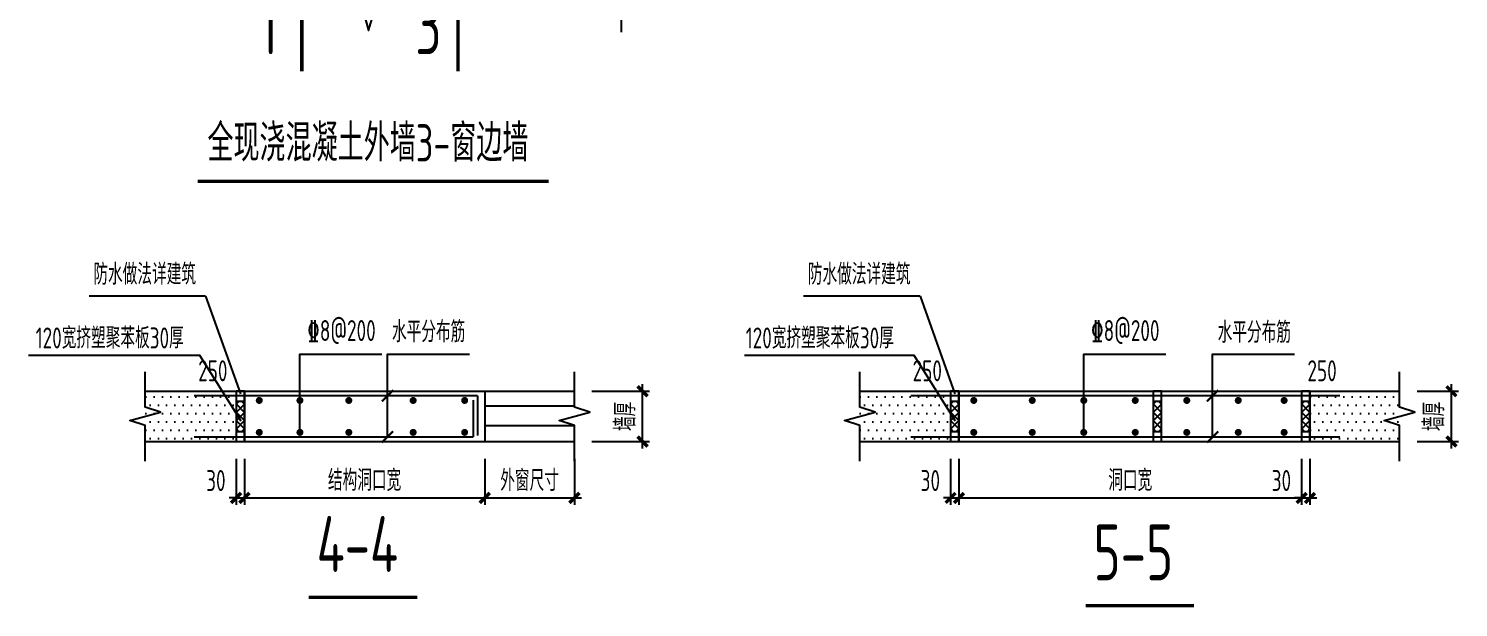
# Model space of a CAD drawing. Extents: x 698102 to 803227, y -138366 to 57555.
# Drawn here: x 777240 to 792603, y -127486 to -121270 of the extents above; entities that cross this region are included whole.
import ezdxf
from ezdxf.enums import TextEntityAlignment as Align

# ---------------------------------------------------------------- set-up
doc = ezdxf.new("R2010")
doc.units = 0
doc.header["$LTSCALE"] = 500
doc.layers.get('0').update_dxf_attribs({"linetype": 'CONTINUOUS'})
doc.layers.get('Defpoints').update_dxf_attribs({"color": 1, "linetype": 'CONTINUOUS'})
for name, color, linetype in [('DIM', 83, 'CONTINUOUS'), ('NUM', 7, 'CONTINUOUS'), ('REIN', 1, 'CONTINUOUS'), ('TEXT', 7, 'CONTINUOUS'), ('THIN', 131, 'CONTINUOUS')]:
    doc.layers.add(name, color=color, linetype=linetype)
doc.styles.add('TSSD_Dimension', font='Tssdeng.shx', dxfattribs={"width": 0.7, "bigfont": 'hztxt.shx'})
doc.styles.add('TSSD_Rein', font='tssdeng.shx', dxfattribs={"width": 0.7, "bigfont": 'hztxt.shx'})
doc.dimstyles.new('ss', dxfattribs={"dimtxt": 300, "dimasz": 100, "dimexe": 100, "dimexo": 250, "dimgap": 100, "dimtad": 1, "dimdec": 0, "dimzin": 0, "dimdsep": 46, "dimtxsty": 'TSSD_Dimension', "dimblk": 'ARCHTICK', "dimblk1": 'ARCHTICK', "dimblk2": '_tsdbk', "dimcen": 0, "dimdle": 100, "dimclrt": 7, "dimadec": 0, "dimazin": 0, "dimtfac": 1, "dimtdec": 0, "dimtix": 1, "dimtmove": 2, "dimatfit": 3, "dimldrblk": '_tsdbk', "dimfxl": 1, "dimtolj": 1, "dimtzin": 0, "dimarcsym": 0})

# ---------------------------------------------------------------- blocks, each defined once
blk = doc.blocks.new('_ArchTick')
at = {"color": 0, "linetype": 'ByBlock', "const_width": 0.5}
blk.add_lwpolyline([(-0.71, -0.71), (0.71, 0.71)], dxfattribs=at)
blk = doc.blocks.new('*D28')
at = {"layer": 'Defpoints', "color": 0, "transparency": 16777216}
for p in [(779469, -125705), (779559, -125705), (779559, -126311)]:
    blk.add_point(p, dxfattribs=at)
at = {"layer": 'DIM', "color": 0, "lineweight": -2, "transparency": 16777216}
for p, q in [((779469, -125892), (779469, -126386)), ((779559, -125892), (779559, -126386)), ((779469, -126311), (779394, -126311)), ((779469, -126311), (779559, -126311)), ((779559, -126311), (779634, -126311))]:
    blk.add_line(p, q, dxfattribs=at)
at = {"layer": 'DIM', "color": 0, "lineweight": -2, "transparency": 16777216, "xscale": 75, "yscale": 75, "zscale": 75}
blk.add_blockref('_ArchTick', (779469, -126311), dxfattribs=at)
at = {"layer": 'DIM', "color": 0, "lineweight": -2, "transparency": 16777216, "xscale": 75, "yscale": 75, "zscale": 75, "rotation": 180}
blk.add_blockref('_ArchTick', (779559, -126311), dxfattribs=at)
at = {"layer": 'DIM', "color": 7, "transparency": 16777216, "insert": (779252, -126124), "char_height": 225, "attachment_point": 5, "style": 'TSSD_Dimension'}
blk.add_mtext('\\A1;30', dxfattribs=at)
blk = doc.blocks.new('_tsdbk')
blk.add_line((-1, 0), (0, 0))
at = {"const_width": 0.5}
blk.add_lwpolyline([(-0.7, -0.7), (0.7, 0.7)], dxfattribs=at)
blk = doc.blocks.new('*D29')
at = {"layer": 'Defpoints', "color": 0, "transparency": 16777216}
for p in [(782142, -125705), (783105, -125705), (783105, -126311)]:
    blk.add_point(p, dxfattribs=at)
at = {"layer": 'DIM', "color": 0, "lineweight": -2, "transparency": 16777216}
for p, q in [((782142, -125892), (782142, -126386)), ((783105, -125892), (783105, -126386)), ((782067, -126311), (783180, -126311))]:
    blk.add_line(p, q, dxfattribs=at)
at = {"layer": 'DIM', "color": 0, "lineweight": -2, "transparency": 16777216, "xscale": 75, "yscale": 75, "zscale": 75, "rotation": 180}
blk.add_blockref('_ArchTick', (782142, -126311), dxfattribs=at)
at = {"layer": 'DIM', "color": 0, "lineweight": -2, "transparency": 16777216, "xscale": 75, "yscale": 75, "zscale": 75}
blk.add_blockref('_ArchTick', (783105, -126311), dxfattribs=at)
at = {"layer": 'DIM', "color": 7, "transparency": 16777216, "insert": (782623, -126124), "char_height": 225, "attachment_point": 5, "style": 'TSSD_Dimension'}
blk.add_mtext('\\A1;外窗尺寸', dxfattribs=at)
blk = doc.blocks.new('*D30')
at = {"layer": 'Defpoints', "color": 0, "transparency": 16777216}
for p in [(783105, -125165), (783837, -125165), (783105, -125705)]:
    blk.add_point(p, dxfattribs=at)
at = {"layer": 'DIM', "color": 0, "lineweight": -2, "transparency": 16777216}
for p, q in [((783293, -125165), (783912, -125165)), ((783837, -125780), (783837, -125090)), ((783293, -125705), (783912, -125705))]:
    blk.add_line(p, q, dxfattribs=at)
at = {"layer": 'DIM', "color": 0, "lineweight": -2, "transparency": 16777216, "xscale": 75, "yscale": 75, "zscale": 75}
for p, rotation in [((783837, -125165), 90), ((783837, -125705), 270)]:
    blk.add_blockref('_ArchTick', p, dxfattribs=dict(at, rotation=rotation))
at = {"layer": 'DIM', "color": 7, "transparency": 16777216, "insert": (783650, -125435), "char_height": 225, "attachment_point": 5, "rotation": 90, "style": 'TSSD_Dimension'}
blk.add_mtext('\\A1;墙厚', dxfattribs=at)
blk = doc.blocks.new('*D31')
at = {"layer": 'Defpoints', "color": 0, "transparency": 16777216}
for p in [(779559, -125705), (782142, -125705), (782142, -126311)]:
    blk.add_point(p, dxfattribs=at)
at = {"layer": 'DIM', "color": 0, "lineweight": -2, "transparency": 16777216}
for p, q in [((779559, -125892), (779559, -126386)), ((782142, -125892), (782142, -126386)), ((779484, -126311), (782217, -126311))]:
    blk.add_line(p, q, dxfattribs=at)
at = {"layer": 'DIM', "color": 0, "lineweight": -2, "transparency": 16777216, "xscale": 75, "yscale": 75, "zscale": 75, "rotation": 180}
blk.add_blockref('_ArchTick', (779559, -126311), dxfattribs=at)
at = {"layer": 'DIM', "color": 0, "lineweight": -2, "transparency": 16777216, "xscale": 75, "yscale": 75, "zscale": 75}
blk.add_blockref('_ArchTick', (782142, -126311), dxfattribs=at)
at = {"layer": 'DIM', "color": 7, "transparency": 16777216, "insert": (780850, -126124), "char_height": 225, "attachment_point": 5, "style": 'TSSD_Dimension'}
blk.add_mtext('\\A1;结构洞口宽', dxfattribs=at)
blk = doc.blocks.new('*D32')
at = {"layer": 'Defpoints', "color": 0, "transparency": 16777216}
for p in [(787146, -125705), (787236, -125705), (787236, -126311)]:
    blk.add_point(p, dxfattribs=at)
at = {"layer": 'DIM', "color": 0, "lineweight": -2, "transparency": 16777216}
for p, q in [((787146, -125892), (787146, -126386)), ((787236, -125892), (787236, -126386)), ((787146, -126311), (787071, -126311)), ((787146, -126311), (787236, -126311)), ((787236, -126311), (787311, -126311))]:
    blk.add_line(p, q, dxfattribs=at)
at = {"layer": 'DIM', "color": 0, "lineweight": -2, "transparency": 16777216, "xscale": 75, "yscale": 75, "zscale": 75}
blk.add_blockref('_ArchTick', (787146, -126311), dxfattribs=at)
at = {"layer": 'DIM', "color": 0, "lineweight": -2, "transparency": 16777216, "xscale": 75, "yscale": 75, "zscale": 75, "rotation": 180}
blk.add_blockref('_ArchTick', (787236, -126311), dxfattribs=at)
at = {"layer": 'DIM', "color": 7, "transparency": 16777216, "insert": (786929, -126124), "char_height": 225, "attachment_point": 5, "style": 'TSSD_Dimension'}
blk.add_mtext('\\A1;30', dxfattribs=at)
blk = doc.blocks.new('*D33')
at = {"layer": 'Defpoints', "color": 0, "transparency": 16777216}
for p in [(791971, -125165), (792528, -125165), (791971, -125705)]:
    blk.add_point(p, dxfattribs=at)
at = {"layer": 'DIM', "color": 0, "lineweight": -2, "transparency": 16777216}
for p, q in [((792158, -125165), (792603, -125165)), ((792528, -125780), (792528, -125090)), ((792158, -125705), (792603, -125705))]:
    blk.add_line(p, q, dxfattribs=at)
at = {"layer": 'DIM', "color": 0, "lineweight": -2, "transparency": 16777216, "xscale": 75, "yscale": 75, "zscale": 75}
for p, rotation in [((792528, -125165), 90), ((792528, -125705), 270)]:
    blk.add_blockref('_ArchTick', p, dxfattribs=dict(at, rotation=rotation))
at = {"layer": 'DIM', "color": 7, "transparency": 16777216, "insert": (792340, -125435), "char_height": 225, "attachment_point": 5, "rotation": 90, "style": 'TSSD_Dimension'}
blk.add_mtext('\\A1;墙厚', dxfattribs=at)
blk = doc.blocks.new('*D34')
at = {"layer": 'Defpoints', "color": 0, "transparency": 16777216}
for p in [(787236, -125705), (790918, -125705), (790918, -126311)]:
    blk.add_point(p, dxfattribs=at)
at = {"layer": 'DIM', "color": 0, "lineweight": -2, "transparency": 16777216}
for p, q in [((787236, -125892), (787236, -126386)), ((790918, -125892), (790918, -126386)), ((787161, -126311), (790993, -126311))]:
    blk.add_line(p, q, dxfattribs=at)
at = {"layer": 'DIM', "color": 0, "lineweight": -2, "transparency": 16777216, "xscale": 75, "yscale": 75, "zscale": 75, "rotation": 180}
blk.add_blockref('_ArchTick', (787236, -126311), dxfattribs=at)
at = {"layer": 'DIM', "color": 0, "lineweight": -2, "transparency": 16777216, "xscale": 75, "yscale": 75, "zscale": 75}
blk.add_blockref('_ArchTick', (790918, -126311), dxfattribs=at)
at = {"layer": 'DIM', "color": 7, "transparency": 16777216, "insert": (789077, -126124), "char_height": 225, "attachment_point": 5, "style": 'TSSD_Dimension'}
blk.add_mtext('\\A1;洞口宽', dxfattribs=at)
blk = doc.blocks.new('*D35')
at = {"layer": 'Defpoints', "color": 0, "transparency": 16777216}
for p in [(790918, -125705), (791008, -125705), (791008, -126311)]:
    blk.add_point(p, dxfattribs=at)
at = {"layer": 'DIM', "color": 0, "lineweight": -2, "transparency": 16777216}
for p, q in [((790918, -125892), (790918, -126386)), ((791008, -125892), (791008, -126386)), ((790918, -126311), (790843, -126311)), ((790918, -126311), (791008, -126311)), ((791008, -126311), (791083, -126311))]:
    blk.add_line(p, q, dxfattribs=at)
at = {"layer": 'DIM', "color": 0, "lineweight": -2, "transparency": 16777216, "xscale": 75, "yscale": 75, "zscale": 75}
blk.add_blockref('_ArchTick', (790918, -126311), dxfattribs=at)
at = {"layer": 'DIM', "color": 0, "lineweight": -2, "transparency": 16777216, "xscale": 75, "yscale": 75, "zscale": 75, "rotation": 180}
blk.add_blockref('_ArchTick', (791008, -126311), dxfattribs=at)
at = {"layer": 'DIM', "color": 7, "transparency": 16777216, "insert": (790701, -126124), "char_height": 225, "attachment_point": 5, "style": 'TSSD_Dimension'}
blk.add_mtext('\\A1;30', dxfattribs=at)

msp = doc.modelspace()

# ---------------------------------------------------------------- hatches: boundary and pattern name
h = msp.add_hatch()
h.set_pattern_fill('DOTS', color=256, scale=56.25, style=0)
h.set_pattern_definition([(0, (5532710.08, 144182.74), (44.6484375, 89.296875), [0, -89.296875])])
h.paths.add_polyline_path([(779468.84, -125164.85), (778493.84, -125164.85), (778493.84, -125704.85), (779468.84, -125704.85)])
h = msp.add_hatch()
h.set_pattern_fill('DOTS', color=256, scale=56.25, style=0)
h.set_pattern_definition([(0, (5540386.88, 144182.74), (44.6484375, 89.296875), [0, -89.296875])])
h.paths.add_polyline_path([(787145.64, -125164.85), (786170.64, -125164.85), (786170.64, -125704.85), (787145.64, -125704.85)])
h = msp.add_hatch()
h.set_pattern_fill('DOTS', color=256, scale=56.25, style=0)
h.set_pattern_definition([(0, (5545223.82, 144182.74), (44.6484375, 89.296875), [0, -89.296875])])
h.paths.add_polyline_path([(791982.58, -125164.85), (791007.58, -125164.85), (791007.58, -125704.85), (791982.58, -125704.85)])
h = msp.add_hatch()
h.set_pattern_fill('ANSI37', color=256, scale=500, style=0)
h.set_pattern_definition([(45, (-333736.22, -171398.11), (-44.1941738, 44.1941738), []), (135, (-333736.22, -171398.11), (-44.1941738, -44.1941738), [])])
h.paths.add_polyline_path([(779468.84, -125596.85), (779558.84, -125596.85), (779558.84, -125272.85), (779468.84, -125272.85)])
h = msp.add_hatch()
h.set_pattern_fill('ANSI37', color=256, scale=500, style=0)
h.set_pattern_definition([(45, (-326059.43, -171398.11), (-44.1941738, 44.1941738), []), (135, (-326059.43, -171398.11), (-44.1941738, -44.1941738), [])])
h.paths.add_polyline_path([(787145.64, -125596.85), (787235.64, -125596.85), (787235.64, -125272.85), (787145.64, -125272.85)])
h = msp.add_hatch()
h.set_pattern_fill('ANSI37', color=256, scale=500, style=0)
h.set_pattern_definition([(45, (-323883.385, -171398.11), (-44.1941738, 44.1941738), []), (135, (-323883.385, -171398.11), (-44.1941738, -44.1941738), [])])
h.paths.add_polyline_path([(789321.68, -125596.85), (789411.68, -125596.85), (789411.68, -125272.85), (789321.68, -125272.85)])
h = msp.add_hatch()
h.set_pattern_fill('ANSI37', color=256, scale=500, style=0)
h.set_pattern_definition([(45, (-322287.48, -171398.11), (-44.1941738, 44.1941738), []), (135, (-322287.48, -171398.11), (-44.1941738, -44.1941738), [])])
h.paths.add_polyline_path([(790917.58, -125596.85), (791007.58, -125596.85), (791007.58, -125272.85), (790917.58, -125272.85)])

# ---------------------------------------------------------------- linework, layer by layer
for p, q in [((778493.84, -125164.85), (783105.15, -125164.85)), ((779468.84, -125164.85), (779468.84, -125704.85)), ((779558.84, -125164.85), (779558.84, -125704.85)), ((782141.78, -125164.85), (782141.78, -125704.85)), ((786170.64, -125164.85), (791970.96, -125164.85)), ((787145.64, -125164.85), (787145.64, -125704.85)), ((787235.64, -125164.85), (787235.64, -125704.85)), ((791007.58, -125164.85), (791007.58, -125704.85)), ((779468.84, -125272.85), (779558.84, -125272.85)), ((782141.78, -125321.84), (783105.15, -125321.84)), ((787145.64, -125272.85), (787235.64, -125272.85)), ((789321.68, -125272.85), (789411.68, -125272.85)), ((790917.58, -125272.85), (791007.58, -125272.85)), ((779468.84, -125596.85), (779558.84, -125596.85)), ((782141.78, -125532.35), (783105.15, -125532.35)), ((787145.64, -125596.85), (787235.64, -125596.85)), ((789321.68, -125596.85), (789411.68, -125596.85)), ((790917.58, -125596.85), (791007.58, -125596.85)), ((778493.84, -125704.85), (783105.15, -125704.85)), ((786170.64, -125704.85), (791970.96, -125704.85))]:
    msp.add_line(p, q)
for points in [[(780155.46, -125606.78), (780155.46, -124765.57), (781035.73, -124765.57)], [(781096.25, -125656.1), (781096.25, -124765.57), (781976.53, -124765.57)], [(788577.44, -125606.78), (788577.44, -124765.57), (789457.72, -124765.57)], [(789962.06, -125656.1), (789962.06, -124765.57), (790842.33, -124765.57)]]:
    msp.add_lwpolyline(points)
for points in [[(779468.84, -125164.85), (779468.84, -125704.85), (779558.84, -125704.85), (779558.84, -125164.85)], [(787145.64, -125164.85), (787145.64, -125704.85), (787235.64, -125704.85), (787235.64, -125164.85)], [(789321.68, -125164.85), (789321.68, -125704.85), (789411.68, -125704.85), (789411.68, -125164.85)], [(790917.58, -125164.85), (790917.58, -125704.85), (791007.58, -125704.85), (791007.58, -125164.85)]]:
    msp.add_lwpolyline(points, close=True)
at = {"color": 1, "const_width": 22.5}
for points in [[(781035.7, -125274.15), (781156.8, -125153.05)], [(789901.51, -125274.15), (790022.61, -125153.05)], [(781035.7, -125716.65), (781156.8, -125595.55)], [(789901.51, -125716.65), (790022.61, -125595.55)]]:
    msp.add_lwpolyline(points, dxfattribs=at)
at = {"layer": 'NUM', "color": 6, "const_width": 37.5}
for points in [[(780175.98, -121728), (780175.98, -121033.76)], [(781852.96, -121728), (781852.96, -121033.76)]]:
    msp.add_lwpolyline(points, dxfattribs=at)
at = {"layer": 'NUM', "const_width": 37.5}
for points in [[(779057.25, -122909.65), (782826.6, -122909.65)], [(780249.36, -127378.65), (781415.76, -127378.65)], [(788597.03, -127467.67), (789763.44, -127467.67)]]:
    msp.add_lwpolyline(points, dxfattribs=at)
at = {"layer": 'REIN', "const_width": 22.5}
for points in [[(779017.24, -125213.6), (782065.74, -125213.6)], [(782065.74, -125213.6), (782065.74, -125643.48)], [(786717.22, -125213.6), (791332.22, -125213.6)], [(782019.66, -125257.41), (782019.66, -125656.1)], [(779017.24, -125656.1), (782019.66, -125656.1)], [(786717.22, -125656.1), (791332.22, -125656.1)]]:
    msp.add_lwpolyline(points, dxfattribs=at)
at = {"layer": 'REIN', "const_width": 37.5}
for points in [[(779718.51, -125245.07, -1), (779718.51, -125282.57, -1)], [(780155.46, -125245.07, -1), (780155.46, -125282.57, -1)], [(780680.53, -125245.07, -1), (780680.53, -125282.57, -1)], [(781371.83, -125245.07, -1), (781371.83, -125282.57, -1)], [(781925.23, -125245.07, -1), (781925.23, -125282.57, -1)], [(787395.3, -125245.07, -1), (787395.3, -125282.57, -1)], [(788024.05, -125245.07, -1), (788024.05, -125282.57, -1)], [(788577.44, -125245.07, -1), (788577.44, -125282.57, -1)], [(789130.84, -125245.07, -1), (789130.84, -125282.57, -1)], [(789684.24, -125245.07, -1), (789684.24, -125282.57, -1)], [(790237.64, -125245.07, -1), (790237.64, -125282.57, -1)], [(790730.27, -125245.07, -1), (790730.27, -125282.57, -1)], [(779718.51, -125588.03, -1), (779718.51, -125625.53, -1)], [(780155.46, -125588.03, -1), (780155.46, -125625.53, -1)], [(780680.53, -125588.03, -1), (780680.53, -125625.53, -1)], [(781371.83, -125588.03, -1), (781371.83, -125625.53, -1)], [(781925.23, -125588.03, -1), (781925.23, -125625.53, -1)], [(787395.3, -125588.03, -1), (787395.3, -125625.53, -1)], [(788024.05, -125588.03, -1), (788024.05, -125625.53, -1)], [(788577.44, -125588.03, -1), (788577.44, -125625.53, -1)], [(789130.84, -125588.03, -1), (789130.84, -125625.53, -1)], [(789684.24, -125588.03, -1), (789684.24, -125625.53, -1)], [(790237.64, -125588.03, -1), (790237.64, -125625.53, -1)], [(790730.27, -125588.03, -1), (790730.27, -125625.53, -1)]]:
    msp.add_lwpolyline(points, format="xyb", close=True, dxfattribs=at)
at = {"layer": 'TEXT'}
for p, q in [((779142.23, -124143.31), (779516.78, -125193.11)), ((786819.03, -124143.31), (787193.57, -125193.11))]:
    msp.add_line(p, q, dxfattribs=at)
for points in [[(779142.23, -124143.31), (777889.68, -124143.31)], [(786819.03, -124143.31), (785566.48, -124143.31)]]:
    msp.add_lwpolyline(points, dxfattribs=at)
at = {"layer": 'TEXT', "ltscale": 99}
for points in [[(779522.78, -125486.11), (779078.74, -124781.31), (777239.8, -124781.31)], [(787199.57, -125486.11), (786755.54, -124781.31), (784930.55, -124781.31)]]:
    msp.add_lwpolyline(points, dxfattribs=at)
at = {"layer": 'THIN'}
for points in [[(783605.15, -111682.05), (783605.15, -116688.5), (783770.15, -116741), (783440.15, -116831), (783605.15, -116883.5), (783605.15, -121307.31)], [(778247.69, -121126.19), (780748.48, -121126.19), (780800.98, -120961.19), (780890.98, -121291.19), (780943.48, -121126.19), (783605.15, -121126.19)], [(778493.84, -125914.85), (778493.84, -125532.35), (778328.84, -125479.85), (778658.84, -125389.85), (778493.84, -125337.35), (778493.84, -124954.85)], [(783105.15, -125914.85), (783105.15, -125532.35), (782940.15, -125479.85), (783270.15, -125389.85), (783105.15, -125337.35), (783105.15, -124954.85)], [(786170.64, -125914.85), (786170.64, -125532.35), (786005.64, -125479.85), (786335.64, -125389.85), (786170.64, -125337.35), (786170.64, -124954.85)], [(791970.96, -125914.85), (791970.96, -125532.35), (791805.96, -125479.85), (792135.96, -125389.85), (791970.96, -125337.35), (791970.96, -124954.85)]]:
    msp.add_lwpolyline(points, dxfattribs=at)

# ---------------------------------------------------------------- texts
at = {"layer": 'NUM', "style": 'TSSD_Rein', "width": 0.7}
for s, height, p in [('1', 600, (779718.37, -121726.18)), ('3', 600, (781395.35, -121726.18)), ('全现浇混凝土外墙3-窗边墙', 400, (779160.97, -122817.34)), ('4-4', 600, (780334.44, -127286.34)), ('5-5', 600, (788682.12, -127375.36))]:
    msp.add_text(s, height=height, dxfattribs=at).set_placement(p, align=Align.BOTTOM_LEFT)
at = {"layer": 'TEXT', "style": 'TSSD_Rein', "width": 0.7}
for s, p in [('防水做法详建筑', (777935.78, -124088.11)), ('防水做法详建筑', (785612.57, -124088.11)), ('%%1328@200', (780234.26, -124693.18)), ('水平分布筋', (781144.24, -124705.96)), ('%%1328@200', (788656.24, -124693.18)), ('水平分布筋', (790016.22, -124712.62)), ('250', (779061.78, -125125.18)), ('250', (786738.57, -125125.18)), ('250', (790980.57, -125125.18))]:
    msp.add_text(s, height=225, dxfattribs=at).set_placement(p, align=Align.BOTTOM_LEFT)
for p in [(777315.39, -124705.04), (784944.99, -124705.04)]:
    msp.add_text('120宽挤塑聚苯板30厚', height=225, dxfattribs=at).set_placement(p)

# ---------------------------------------------------------------- dimensions: what is measured, and where the dimension line sits
at = {"layer": 'DIM'}
for base, p1, p2, picture, middle in [((783837.37, -125164.85), (783105.15, -125704.85), (783105.15, -125164.85), '*D30', (783649.87, -125434.85)), ((792527.87, -125164.85), (791970.96, -125704.85), (791970.96, -125164.85), '*D33', (792340.37, -125434.85))]:
    dim = msp.add_linear_dim(base=base, p1=p1, p2=p2, angle=90, text='墙厚', dimstyle='ss', override={"dimscale": 0.75, "dimlfac": 1.333333}, dxfattribs=at)
    dim.commit()
    dim.dimension.update_dxf_attribs({"geometry": picture, "text_midpoint": middle})
for base, p1, p2, picture, middle in [((779558.84, -126311.29), (779468.84, -125704.85), (779558.84, -125704.85), '*D28', (779251.92, -126123.79)), ((787235.64, -126311.29), (787145.64, -125704.85), (787235.64, -125704.85), '*D32', (786928.71, -126123.79)), ((791007.58, -126311.29), (790917.58, -125704.85), (791007.58, -125704.85), '*D35', (790700.66, -126123.79))]:
    dim = msp.add_linear_dim(base=base, p1=p1, p2=p2, text='30', dimstyle='ss', override={"dimscale": 0.75, "dimlfac": 1.333333}, dxfattribs=at)
    dim.commit()
    dim.dimension.update_dxf_attribs({"geometry": picture, "text_midpoint": middle, "dimtype": 160})
for base, p1, p2, text, picture, middle in [((782141.78, -126311.29), (779558.84, -125704.85), (782141.78, -125704.85), '结构洞口宽', '*D31', (780850.31, -126123.79)), ((783105.15, -126311.29), (782141.78, -125704.85), (783105.15, -125704.85), '外窗尺寸', '*D29', (782623.47, -126123.79)), ((790917.58, -126311.29), (787235.64, -125704.85), (790917.58, -125704.85), '洞口宽', '*D34', (789076.61, -126123.79))]:
    dim = msp.add_linear_dim(base=base, p1=p1, p2=p2, text=text, dimstyle='ss', override={"dimscale": 0.75, "dimlfac": 1.333333}, dxfattribs=at)
    dim.commit()
    dim.dimension.update_dxf_attribs({"geometry": picture, "text_midpoint": middle})

doc.saveas('drawing.dxf')
